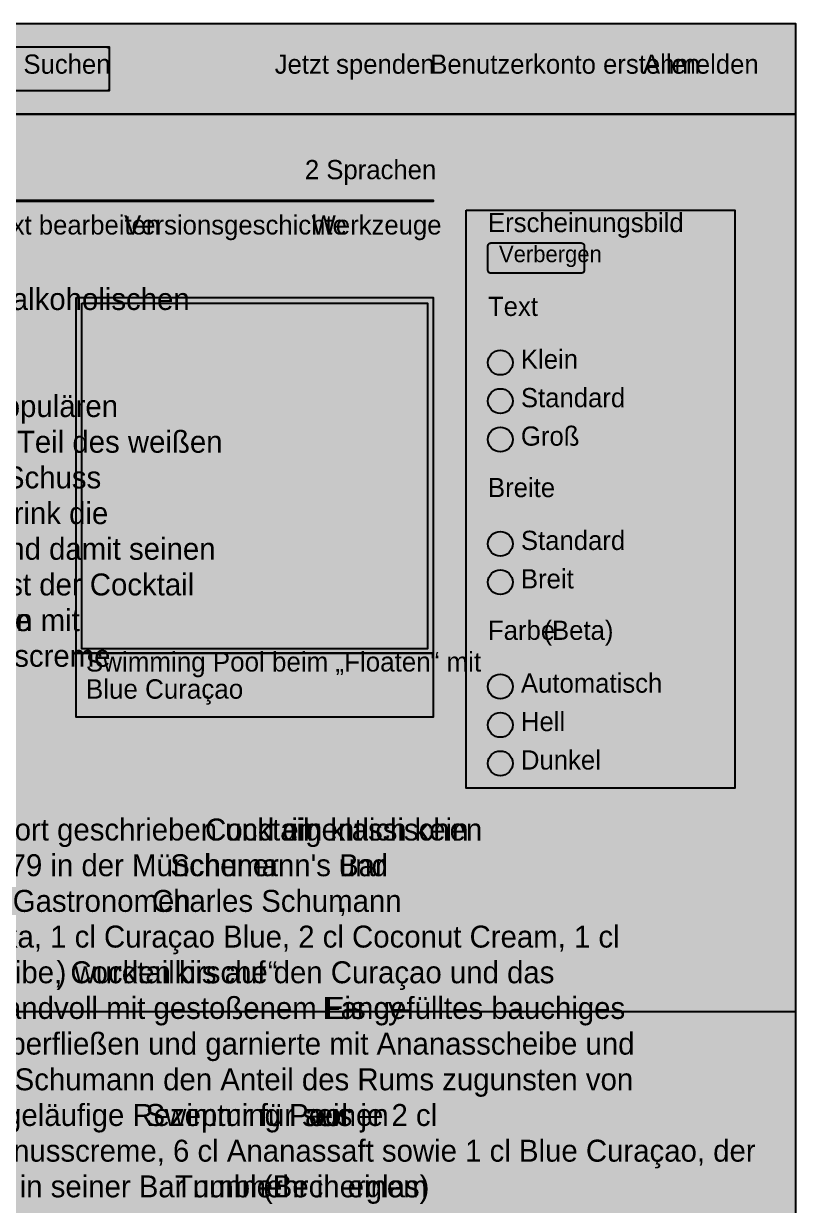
# Model space of a CAD drawing. Extents: x 0 to 1501, y 0 to 1722.
# Drawn here: x 718 to 1280, y 861 to 1722 of the extents above; entities that cross this region are included whole.
import ezdxf

# ---------------------------------------------------------------- set-up
doc = ezdxf.new("R2010")
doc.units = 0

msp = doc.modelspace()

# ---------------------------------------------------------------- hatches: boundary and pattern name
at = {"true_color": 0xf8f9fa}
for points in [[(0, 1722), (1280, 1722), (1280, 1002), (0, 1002)], [(705.45, 1705), (780, 1705), (780, 1673), (705.45, 1673)], [(756, 1522.35), (1016, 1522.35), (1016, 1263.35), (756, 1263.35)], [(756, 1263.35), (1016, 1263.35), (1016, 1216.75), (756, 1216.75)], [(756, 1263.35), (1016, 1263.35), (1016, 1216.75), (756, 1216.75)]]:
    msp.add_hatch(color=256, dxfattribs=at).paths.add_polyline_path(points, flags=0)
at = {"true_color": 0xffffff}
for points in [[(0, 1722), (1280, 1722), (1280, 1656), (0, 1656)], [(308, 1705), (778, 1705), (778, 1705), (778.39, 1704.96), (778.77, 1704.85), (779.11, 1704.66), (779.41, 1704.41), (779.66, 1704.11), (779.85, 1703.77), (779.96, 1703.39), (780, 1703), (780, 1675), (780, 1675), (779.96, 1674.61), (779.85, 1674.23), (779.66, 1673.89), (779.41, 1673.59), (779.11, 1673.34), (778.77, 1673.15), (778.39, 1673.04), (778, 1673), (308, 1673), (308, 1673), (307.61, 1673.04), (307.23, 1673.15), (306.89, 1673.34), (306.59, 1673.59), (306.34, 1673.89), (306.15, 1674.23), (306.04, 1674.61), (306, 1675), (306, 1703), (306, 1703), (306.04, 1703.39), (306.15, 1703.77), (306.34, 1704.11), (306.59, 1704.41), (306.89, 1704.66), (307.23, 1704.85), (307.61, 1704.96), (308, 1705)], [(0, 1656), (1280, 1656), (1280, 0), (0, 0)], [(1040, 1586.15), (1236, 1586.15), (1236, 1164.98), (1040, 1164.98)], [(760, 1518.35), (1012, 1518.35), (1012, 1266.35), (760, 1266.35)], [(1065, 1483.98), (1065, 1483.98), (1065, 1483.98), (1066.76, 1483.81), (1068.44, 1483.3), (1070, 1482.47), (1071.36, 1481.35), (1072.48, 1479.98), (1073.31, 1478.43), (1073.83, 1476.74), (1074, 1474.98), (1074, 1474.98), (1074, 1474.98), (1073.83, 1473.23), (1073.31, 1471.54), (1072.48, 1469.98), (1071.36, 1468.62), (1070, 1467.5), (1068.44, 1466.67), (1066.76, 1466.16), (1065, 1465.98), (1065, 1465.98), (1065, 1465.98), (1063.24, 1466.16), (1061.56, 1466.67), (1060, 1467.5), (1058.64, 1468.62), (1057.52, 1469.98), (1056.69, 1471.54), (1056.17, 1473.23), (1056, 1474.98), (1056, 1474.98), (1056, 1474.98), (1056.17, 1476.74), (1056.69, 1478.43), (1057.52, 1479.98), (1058.64, 1481.35), (1060, 1482.47), (1061.56, 1483.3), (1063.24, 1483.81), (1065, 1483.98)], [(1065, 1455.98), (1065, 1455.98), (1065, 1455.98), (1066.76, 1455.81), (1068.44, 1455.3), (1070, 1454.47), (1071.36, 1453.35), (1072.48, 1451.98), (1073.31, 1450.43), (1073.83, 1448.74), (1074, 1446.98), (1074, 1446.98), (1074, 1446.98), (1073.83, 1445.23), (1073.31, 1443.54), (1072.48, 1441.98), (1071.36, 1440.62), (1070, 1439.5), (1068.44, 1438.67), (1066.76, 1438.16), (1065, 1437.98), (1065, 1437.98), (1065, 1437.98), (1063.24, 1438.16), (1061.56, 1438.67), (1060, 1439.5), (1058.64, 1440.62), (1057.52, 1441.98), (1056.69, 1443.54), (1056.17, 1445.23), (1056, 1446.98), (1056, 1446.98), (1056, 1446.98), (1056.17, 1448.74), (1056.69, 1450.43), (1057.52, 1451.98), (1058.64, 1453.35), (1060, 1454.47), (1061.56, 1455.3), (1063.24, 1455.81), (1065, 1455.98)], [(1065, 1427.98), (1065, 1427.98), (1065, 1427.98), (1066.76, 1427.81), (1068.44, 1427.3), (1070, 1426.47), (1071.36, 1425.35), (1072.48, 1423.98), (1073.31, 1422.43), (1073.83, 1420.74), (1074, 1418.98), (1074, 1418.98), (1074, 1418.98), (1073.83, 1417.23), (1073.31, 1415.54), (1072.48, 1413.98), (1071.36, 1412.62), (1070, 1411.5), (1068.44, 1410.67), (1066.76, 1410.16), (1065, 1409.98), (1065, 1409.98), (1065, 1409.98), (1063.24, 1410.16), (1061.56, 1410.67), (1060, 1411.5), (1058.64, 1412.62), (1057.52, 1413.98), (1056.69, 1415.54), (1056.17, 1417.23), (1056, 1418.98), (1056, 1418.98), (1056, 1418.98), (1056.17, 1420.74), (1056.69, 1422.43), (1057.52, 1423.98), (1058.64, 1425.35), (1060, 1426.47), (1061.56, 1427.3), (1063.24, 1427.81), (1065, 1427.98)], [(1065, 1351.98), (1065, 1351.98), (1065, 1351.98), (1066.76, 1351.81), (1068.44, 1351.3), (1070, 1350.47), (1071.36, 1349.35), (1072.48, 1347.98), (1073.31, 1346.43), (1073.83, 1344.74), (1074, 1342.98), (1074, 1342.98), (1074, 1342.98), (1073.83, 1341.23), (1073.31, 1339.54), (1072.48, 1337.98), (1071.36, 1336.62), (1070, 1335.5), (1068.44, 1334.67), (1066.76, 1334.16), (1065, 1333.98), (1065, 1333.98), (1065, 1333.98), (1063.24, 1334.16), (1061.56, 1334.67), (1060, 1335.5), (1058.64, 1336.62), (1057.52, 1337.98), (1056.69, 1339.54), (1056.17, 1341.23), (1056, 1342.98), (1056, 1342.98), (1056, 1342.98), (1056.17, 1344.74), (1056.69, 1346.43), (1057.52, 1347.98), (1058.64, 1349.35), (1060, 1350.47), (1061.56, 1351.3), (1063.24, 1351.81), (1065, 1351.98)], [(1065, 1323.98), (1065, 1323.98), (1065, 1323.98), (1066.76, 1323.81), (1068.44, 1323.3), (1070, 1322.47), (1071.36, 1321.35), (1072.48, 1319.98), (1073.31, 1318.43), (1073.83, 1316.74), (1074, 1314.98), (1074, 1314.98), (1074, 1314.98), (1073.83, 1313.23), (1073.31, 1311.54), (1072.48, 1309.98), (1071.36, 1308.62), (1070, 1307.5), (1068.44, 1306.67), (1066.76, 1306.16), (1065, 1305.98), (1065, 1305.98), (1065, 1305.98), (1063.24, 1306.16), (1061.56, 1306.67), (1060, 1307.5), (1058.64, 1308.62), (1057.52, 1309.98), (1056.69, 1311.54), (1056.17, 1313.23), (1056, 1314.98), (1056, 1314.98), (1056, 1314.98), (1056.17, 1316.74), (1056.69, 1318.43), (1057.52, 1319.98), (1058.64, 1321.35), (1060, 1322.47), (1061.56, 1323.3), (1063.24, 1323.81), (1065, 1323.98)], [(1065, 1247.98), (1065, 1247.98), (1065, 1247.98), (1066.76, 1247.81), (1068.44, 1247.3), (1070, 1246.47), (1071.36, 1245.35), (1072.48, 1243.98), (1073.31, 1242.43), (1073.83, 1240.74), (1074, 1238.98), (1074, 1238.98), (1074, 1238.98), (1073.83, 1237.23), (1073.31, 1235.54), (1072.48, 1233.98), (1071.36, 1232.62), (1070, 1231.5), (1068.44, 1230.67), (1066.76, 1230.16), (1065, 1229.98), (1065, 1229.98), (1065, 1229.98), (1063.24, 1230.16), (1061.56, 1230.67), (1060, 1231.5), (1058.64, 1232.62), (1057.52, 1233.98), (1056.69, 1235.54), (1056.17, 1237.23), (1056, 1238.98), (1056, 1238.98), (1056, 1238.98), (1056.17, 1240.74), (1056.69, 1242.43), (1057.52, 1243.98), (1058.64, 1245.35), (1060, 1246.47), (1061.56, 1247.3), (1063.24, 1247.81), (1065, 1247.98)], [(1065, 1219.98), (1065, 1219.98), (1065, 1219.98), (1066.76, 1219.81), (1068.44, 1219.3), (1070, 1218.47), (1071.36, 1217.35), (1072.48, 1215.98), (1073.31, 1214.43), (1073.83, 1212.74), (1074, 1210.98), (1074, 1210.98), (1074, 1210.98), (1073.83, 1209.23), (1073.31, 1207.54), (1072.48, 1205.98), (1071.36, 1204.62), (1070, 1203.5), (1068.44, 1202.67), (1066.76, 1202.16), (1065, 1201.98), (1065, 1201.98), (1065, 1201.98), (1063.24, 1202.16), (1061.56, 1202.67), (1060, 1203.5), (1058.64, 1204.62), (1057.52, 1205.98), (1056.69, 1207.54), (1056.17, 1209.23), (1056, 1210.98), (1056, 1210.98), (1056, 1210.98), (1056.17, 1212.74), (1056.69, 1214.43), (1057.52, 1215.98), (1058.64, 1217.35), (1060, 1218.47), (1061.56, 1219.3), (1063.24, 1219.81), (1065, 1219.98)], [(1065, 1191.98), (1065, 1191.98), (1065, 1191.98), (1066.76, 1191.81), (1068.44, 1191.3), (1070, 1190.47), (1071.36, 1189.35), (1072.48, 1187.98), (1073.31, 1186.43), (1073.83, 1184.74), (1074, 1182.98), (1074, 1182.98), (1074, 1182.98), (1073.83, 1181.23), (1073.31, 1179.54), (1072.48, 1177.98), (1071.36, 1176.62), (1070, 1175.5), (1068.44, 1174.67), (1066.76, 1174.16), (1065, 1173.98), (1065, 1173.98), (1065, 1173.98), (1063.24, 1174.16), (1061.56, 1174.67), (1060, 1175.5), (1058.64, 1176.62), (1057.52, 1177.98), (1056.69, 1179.54), (1056.17, 1181.23), (1056, 1182.98), (1056, 1182.98), (1056, 1182.98), (1056.17, 1184.74), (1056.69, 1186.43), (1057.52, 1187.98), (1058.64, 1189.35), (1060, 1190.47), (1061.56, 1191.3), (1063.24, 1191.81), (1065, 1191.98)]]:
    msp.add_hatch(color=256, dxfattribs=at).paths.add_polyline_path(points, flags=0)
at = {"true_color": 0xa2a9b1}
msp.add_hatch(color=256, dxfattribs=at).paths.add_polyline_path([(264, 1593.35), (1016, 1593.35), (1016, 1592.35), (264, 1592.35)], flags=0)
at = {"true_color": 0xeaecf0}
msp.add_hatch(color=256, dxfattribs=at).paths.add_polyline_path([(1058, 1562.18), (1124.08, 1562.18), (1124.08, 1562.18), (1124.47, 1562.14), (1124.85, 1562.03), (1125.19, 1561.85), (1125.5, 1561.6), (1125.75, 1561.29), (1125.93, 1560.95), (1126.04, 1560.57), (1126.08, 1560.18), (1126.08, 1542.18), (1126.08, 1542.18), (1126.04, 1541.79), (1125.93, 1541.42), (1125.75, 1541.07), (1125.5, 1540.77), (1125.19, 1540.52), (1124.85, 1540.34), (1124.47, 1540.22), (1124.08, 1540.18), (1058, 1540.18), (1058, 1540.18), (1057.61, 1540.22), (1057.23, 1540.34), (1056.89, 1540.52), (1056.59, 1540.77), (1056.34, 1541.07), (1056.15, 1541.42), (1056.04, 1541.79), (1056, 1542.18), (1056, 1560.18), (1056, 1560.18), (1056.04, 1560.57), (1056.15, 1560.95), (1056.34, 1561.29), (1056.59, 1561.6), (1056.89, 1561.85), (1057.23, 1562.03), (1057.61, 1562.14), (1058, 1562.18)], flags=0)

# ---------------------------------------------------------------- linework, layer by layer
at = {"true_color": 0xf8f9fa}
for points in [[(0, 1722), (1280, 1722), (1280, 1002), (0, 1002)], [(756, 1522.35), (1016, 1522.35), (1016, 1263.35), (756, 1263.35)], [(756, 1263.35), (1016, 1263.35), (1016, 1216.75), (756, 1216.75)], [(756, 1263.35), (1016, 1263.35), (1016, 1216.75), (756, 1216.75)]]:
    msp.add_lwpolyline(points, close=True, dxfattribs=at)
at = {"true_color": 0xffffff}
for points in [[(0, 1722), (1280, 1722), (1280, 1656), (0, 1656)], [(0, 1656), (1280, 1656), (1280, 0), (0, 0)], [(1040, 1586.15), (1236, 1586.15), (1236, 1164.98), (1040, 1164.98)]]:
    msp.add_lwpolyline(points, close=True, dxfattribs=at)
at = {"true_color": 0xa2a9b1}
msp.add_lwpolyline([(308, 1705), (778, 1705), (778, 1705), (778.39, 1704.96), (778.77, 1704.85), (779.11, 1704.66), (779.41, 1704.41), (779.66, 1704.11), (779.85, 1703.77), (779.96, 1703.39), (780, 1703), (780, 1675), (780, 1675), (779.96, 1674.61), (779.85, 1674.23), (779.66, 1673.89), (779.41, 1673.59), (779.11, 1673.34), (778.77, 1673.15), (778.39, 1673.04), (778, 1673), (308, 1673)], dxfattribs=at)
at = {"true_color": 0x72777d}
for points in [[(705.45, 1705), (780, 1705), (780, 1673), (705.45, 1673)], [(1065, 1483.98), (1065, 1483.98), (1065, 1483.98), (1066.76, 1483.81), (1068.44, 1483.3), (1070, 1482.47), (1071.36, 1481.35), (1072.48, 1479.98), (1073.31, 1478.43), (1073.83, 1476.74), (1074, 1474.98), (1074, 1474.98), (1074, 1474.98), (1073.83, 1473.23), (1073.31, 1471.54), (1072.48, 1469.98), (1071.36, 1468.62), (1070, 1467.5), (1068.44, 1466.67), (1066.76, 1466.16), (1065, 1465.98), (1065, 1465.98), (1065, 1465.98), (1063.24, 1466.16), (1061.56, 1466.67), (1060, 1467.5), (1058.64, 1468.62), (1057.52, 1469.98), (1056.69, 1471.54), (1056.17, 1473.23), (1056, 1474.98), (1056, 1474.98), (1056, 1474.98), (1056.17, 1476.74), (1056.69, 1478.43), (1057.52, 1479.98), (1058.64, 1481.35), (1060, 1482.47), (1061.56, 1483.3), (1063.24, 1483.81), (1065, 1483.98)], [(1065, 1455.98), (1065, 1455.98), (1065, 1455.98), (1066.76, 1455.81), (1068.44, 1455.3), (1070, 1454.47), (1071.36, 1453.35), (1072.48, 1451.98), (1073.31, 1450.43), (1073.83, 1448.74), (1074, 1446.98), (1074, 1446.98), (1074, 1446.98), (1073.83, 1445.23), (1073.31, 1443.54), (1072.48, 1441.98), (1071.36, 1440.62), (1070, 1439.5), (1068.44, 1438.67), (1066.76, 1438.16), (1065, 1437.98), (1065, 1437.98), (1065, 1437.98), (1063.24, 1438.16), (1061.56, 1438.67), (1060, 1439.5), (1058.64, 1440.62), (1057.52, 1441.98), (1056.69, 1443.54), (1056.17, 1445.23), (1056, 1446.98), (1056, 1446.98), (1056, 1446.98), (1056.17, 1448.74), (1056.69, 1450.43), (1057.52, 1451.98), (1058.64, 1453.35), (1060, 1454.47), (1061.56, 1455.3), (1063.24, 1455.81), (1065, 1455.98)], [(1065, 1427.98), (1065, 1427.98), (1065, 1427.98), (1066.76, 1427.81), (1068.44, 1427.3), (1070, 1426.47), (1071.36, 1425.35), (1072.48, 1423.98), (1073.31, 1422.43), (1073.83, 1420.74), (1074, 1418.98), (1074, 1418.98), (1074, 1418.98), (1073.83, 1417.23), (1073.31, 1415.54), (1072.48, 1413.98), (1071.36, 1412.62), (1070, 1411.5), (1068.44, 1410.67), (1066.76, 1410.16), (1065, 1409.98), (1065, 1409.98), (1065, 1409.98), (1063.24, 1410.16), (1061.56, 1410.67), (1060, 1411.5), (1058.64, 1412.62), (1057.52, 1413.98), (1056.69, 1415.54), (1056.17, 1417.23), (1056, 1418.98), (1056, 1418.98), (1056, 1418.98), (1056.17, 1420.74), (1056.69, 1422.43), (1057.52, 1423.98), (1058.64, 1425.35), (1060, 1426.47), (1061.56, 1427.3), (1063.24, 1427.81), (1065, 1427.98)], [(1065, 1351.98), (1065, 1351.98), (1065, 1351.98), (1066.76, 1351.81), (1068.44, 1351.3), (1070, 1350.47), (1071.36, 1349.35), (1072.48, 1347.98), (1073.31, 1346.43), (1073.83, 1344.74), (1074, 1342.98), (1074, 1342.98), (1074, 1342.98), (1073.83, 1341.23), (1073.31, 1339.54), (1072.48, 1337.98), (1071.36, 1336.62), (1070, 1335.5), (1068.44, 1334.67), (1066.76, 1334.16), (1065, 1333.98), (1065, 1333.98), (1065, 1333.98), (1063.24, 1334.16), (1061.56, 1334.67), (1060, 1335.5), (1058.64, 1336.62), (1057.52, 1337.98), (1056.69, 1339.54), (1056.17, 1341.23), (1056, 1342.98), (1056, 1342.98), (1056, 1342.98), (1056.17, 1344.74), (1056.69, 1346.43), (1057.52, 1347.98), (1058.64, 1349.35), (1060, 1350.47), (1061.56, 1351.3), (1063.24, 1351.81), (1065, 1351.98)], [(1065, 1323.98), (1065, 1323.98), (1065, 1323.98), (1066.76, 1323.81), (1068.44, 1323.3), (1070, 1322.47), (1071.36, 1321.35), (1072.48, 1319.98), (1073.31, 1318.43), (1073.83, 1316.74), (1074, 1314.98), (1074, 1314.98), (1074, 1314.98), (1073.83, 1313.23), (1073.31, 1311.54), (1072.48, 1309.98), (1071.36, 1308.62), (1070, 1307.5), (1068.44, 1306.67), (1066.76, 1306.16), (1065, 1305.98), (1065, 1305.98), (1065, 1305.98), (1063.24, 1306.16), (1061.56, 1306.67), (1060, 1307.5), (1058.64, 1308.62), (1057.52, 1309.98), (1056.69, 1311.54), (1056.17, 1313.23), (1056, 1314.98), (1056, 1314.98), (1056, 1314.98), (1056.17, 1316.74), (1056.69, 1318.43), (1057.52, 1319.98), (1058.64, 1321.35), (1060, 1322.47), (1061.56, 1323.3), (1063.24, 1323.81), (1065, 1323.98)], [(1065, 1247.98), (1065, 1247.98), (1065, 1247.98), (1066.76, 1247.81), (1068.44, 1247.3), (1070, 1246.47), (1071.36, 1245.35), (1072.48, 1243.98), (1073.31, 1242.43), (1073.83, 1240.74), (1074, 1238.98), (1074, 1238.98), (1074, 1238.98), (1073.83, 1237.23), (1073.31, 1235.54), (1072.48, 1233.98), (1071.36, 1232.62), (1070, 1231.5), (1068.44, 1230.67), (1066.76, 1230.16), (1065, 1229.98), (1065, 1229.98), (1065, 1229.98), (1063.24, 1230.16), (1061.56, 1230.67), (1060, 1231.5), (1058.64, 1232.62), (1057.52, 1233.98), (1056.69, 1235.54), (1056.17, 1237.23), (1056, 1238.98), (1056, 1238.98), (1056, 1238.98), (1056.17, 1240.74), (1056.69, 1242.43), (1057.52, 1243.98), (1058.64, 1245.35), (1060, 1246.47), (1061.56, 1247.3), (1063.24, 1247.81), (1065, 1247.98)], [(1065, 1219.98), (1065, 1219.98), (1065, 1219.98), (1066.76, 1219.81), (1068.44, 1219.3), (1070, 1218.47), (1071.36, 1217.35), (1072.48, 1215.98), (1073.31, 1214.43), (1073.83, 1212.74), (1074, 1210.98), (1074, 1210.98), (1074, 1210.98), (1073.83, 1209.23), (1073.31, 1207.54), (1072.48, 1205.98), (1071.36, 1204.62), (1070, 1203.5), (1068.44, 1202.67), (1066.76, 1202.16), (1065, 1201.98), (1065, 1201.98), (1065, 1201.98), (1063.24, 1202.16), (1061.56, 1202.67), (1060, 1203.5), (1058.64, 1204.62), (1057.52, 1205.98), (1056.69, 1207.54), (1056.17, 1209.23), (1056, 1210.98), (1056, 1210.98), (1056, 1210.98), (1056.17, 1212.74), (1056.69, 1214.43), (1057.52, 1215.98), (1058.64, 1217.35), (1060, 1218.47), (1061.56, 1219.3), (1063.24, 1219.81), (1065, 1219.98)], [(1065, 1191.98), (1065, 1191.98), (1065, 1191.98), (1066.76, 1191.81), (1068.44, 1191.3), (1070, 1190.47), (1071.36, 1189.35), (1072.48, 1187.98), (1073.31, 1186.43), (1073.83, 1184.74), (1074, 1182.98), (1074, 1182.98), (1074, 1182.98), (1073.83, 1181.23), (1073.31, 1179.54), (1072.48, 1177.98), (1071.36, 1176.62), (1070, 1175.5), (1068.44, 1174.67), (1066.76, 1174.16), (1065, 1173.98), (1065, 1173.98), (1065, 1173.98), (1063.24, 1174.16), (1061.56, 1174.67), (1060, 1175.5), (1058.64, 1176.62), (1057.52, 1177.98), (1056.69, 1179.54), (1056.17, 1181.23), (1056, 1182.98), (1056, 1182.98), (1056, 1182.98), (1056.17, 1184.74), (1056.69, 1186.43), (1057.52, 1187.98), (1058.64, 1189.35), (1060, 1190.47), (1061.56, 1191.3), (1063.24, 1191.81), (1065, 1191.98)]]:
    msp.add_lwpolyline(points, close=True, dxfattribs=at)
at = {"true_color": 0xa2a9b1}
msp.add_lwpolyline([(264, 1593.35), (1016, 1593.35), (1016, 1592.35), (264, 1592.35)], close=True, dxfattribs=at)
at = {"true_color": 0xeaecf0}
msp.add_lwpolyline([(1058, 1562.18), (1124.08, 1562.18), (1124.08, 1562.18), (1124.47, 1562.14), (1124.85, 1562.03), (1125.19, 1561.85), (1125.5, 1561.6), (1125.75, 1561.29), (1125.93, 1560.95), (1126.04, 1560.57), (1126.08, 1560.18), (1126.08, 1542.18), (1126.08, 1542.18), (1126.04, 1541.79), (1125.93, 1541.42), (1125.75, 1541.07), (1125.5, 1540.77), (1125.19, 1540.52), (1124.85, 1540.34), (1124.47, 1540.22), (1124.08, 1540.18), (1058, 1540.18), (1058, 1540.18), (1057.61, 1540.22), (1057.23, 1540.34), (1056.89, 1540.52), (1056.59, 1540.77), (1056.34, 1541.07), (1056.15, 1541.42), (1056.04, 1541.79), (1056, 1542.18), (1056, 1560.18), (1056, 1560.18), (1056.04, 1560.57), (1056.15, 1560.95), (1056.34, 1561.29), (1056.59, 1561.6), (1056.89, 1561.85), (1057.23, 1562.03), (1057.61, 1562.14), (1058, 1562.18)], close=True, dxfattribs=at)
at = {"true_color": 0xc8ccd1}
msp.add_lwpolyline([(760, 1518.35), (1012, 1518.35), (1012, 1266.35), (760, 1266.35)], close=True, dxfattribs=at)

# ---------------------------------------------------------------- texts
at = {"true_color": 0x404244}
for s, p in [('Suchen', (717.45, 1685.5)), ('Werkzeuge', (927.45, 1568.35))]:
    msp.add_text(s, height=14, dxfattribs=at).set_placement(p)
at = {"true_color": 0x3366cc}
for s, height, p in [('Jetzt spenden', 14, (900.58, 1685.5)), ('Benutzerkonto erstellen', 14, (1013.92, 1685.5)), ('Anmelden', 14, (1168.97, 1685.5)), ('2 Sprachen', 14, (922.55, 1608.65)), ('Quelltext bearbeiten', 14, (649.57, 1568.35)), ('Versionsgeschichte', 14, (790.83, 1568.35)), ('Blue Curaçao', 14.144, (763, 1230.11)), ('Cocktail', 16, (849.87, 1126.77)), ('Gastronomen', 16, (709.68, 1074.77)), ('Charles Schumann', 16, (811.1, 1074.77)), ('Fancy-', 16, (935.58, 996.77)), ('Tumbler', 16, (827.95, 866.77))]:
    msp.add_text(s, height=height, dxfattribs=at).set_placement(p)
at = {"true_color": 0x202122}
for s, height, p in [('Erscheinungsbild', 14, (1056, 1570.08)), ('Verbergen', 12, (1064, 1548.18)), (' ist der Name eines sahnig-süßen alkoholischen', 16, (383.12, 1513.35)), ('Klein', 14, (1080, 1470.48)), ('Standard', 14, (1080, 1442.48)), (' und ist eng mit der populären', 16, (503.32, 1435.35)), (' verwandt. Gegenüber dieser wird ein Teil des weißen', 16, (351.17, 1409.35)), ('Groß', 14, (1080, 1414.48)), ('Rums durch Wodka ersetzt und zusätzlich ein Schuss ', 16, (264, 1383.35)), (') hinzugefügt, der dem Drink die', 16, (474.82, 1357.35)), ('Standard', 14, (1080, 1338.48)), ('türkisblaue Färbung eines Schwimmbeckens und damit seinen', 16, (264, 1331.35)), ('Namen verleiht. Im englischsprachigen Raum ist der Cocktail', 16, (264, 1305.35)), ('Breit', 14, (1080, 1310.48)), (' bekannt (nicht zu verwechseln mit ', 16, (430.32, 1279.35)), ('Blue', 16, (680.27, 1279.35)), ('-Basis hat und keine Kokosnusscreme', 16, (416.98, 1253.35)), ('Swimming Pool beim „Floaten“ mit', 14.144, (763, 1249.91)), ('Automatisch', 14, (1080, 1234.48)), ('.', 14.14, (848.72, 1230.11)), ('Hell', 14, (1080, 1206.48)), ('Dunkel', 14, (1080, 1178.48)), ('Der „Swimmingpool“ – ursprünglich in einem Wort geschrieben und eigentlich kein ', 16, (264, 1126.77)), (' im klassischen', 16, (906.77, 1126.77)), (' – entstand 1979 in der Münchener ', 16, (571.78, 1100.77)), ("Schumann's Bar", 16, (824.48, 1100.77)), (' und', 16, (941.38, 1100.77)), (',', 16, (947.18, 1074.77)), (' weißer Rum, 2 cl Wodka, 1 cl Curaçao Blue, 2 cl Coconut Cream, 1 cl', 16, (486.07, 1048.77)), ('süße Sahne, 4 cl Pineapple Juice, Ananasscheibe, Cocktailkirsche“', 16, (264, 1022.77)), (') wurden bis auf den Curaçao und das', 16, (741.63, 1022.77)), ('Obst im Shaker auf Eis geschüttelt und in ein randvoll mit gestoßenem Eis gefülltes bauchiges ', 16, (264, 996.77)), (' gefüllt, sodann ließ man den Curaçao darüberfließen und garnierte mit Ananasscheibe und', 16, (296.9, 970.77)), (' von 1991 reduzierte Schumann den Anteil des Rums zugunsten von', 16, (510.03, 944.77)), ('Ananassaft und veröffentlichte die noch heute geläufige Rezeptur für seinen ', 16, (264, 918.77)), ('Swimming Pool', 16, (806.42, 918.77)), (' aus je 2 cl', 16, (916.67, 918.77)), ('weißem Rum, Wodka, süßer Sahne und Kokosnusscreme, 6 cl Ananassaft sowie 1 cl Blue Curaçao, der', 16, (264, 892.77)), ('mit Stielkirsche und Ananasstück dekoriert und in seiner Bar nunmehr in einem ', 16, (264, 866.77)), (' (Becherglas)', 16, (886.05, 866.77))]:
    msp.add_text(s, height=height, dxfattribs=at).set_placement(p)
at = {"true_color": 0x54595d}
for s, p in [('Text', (1056, 1508.98)), ('Breite', (1056, 1376.98)), ('Farbe ', (1056, 1272.98)), ('(Beta)', (1096.45, 1272.98))]:
    msp.add_text(s, height=14, dxfattribs=at).set_placement(p)

doc.saveas('drawing.dxf')
